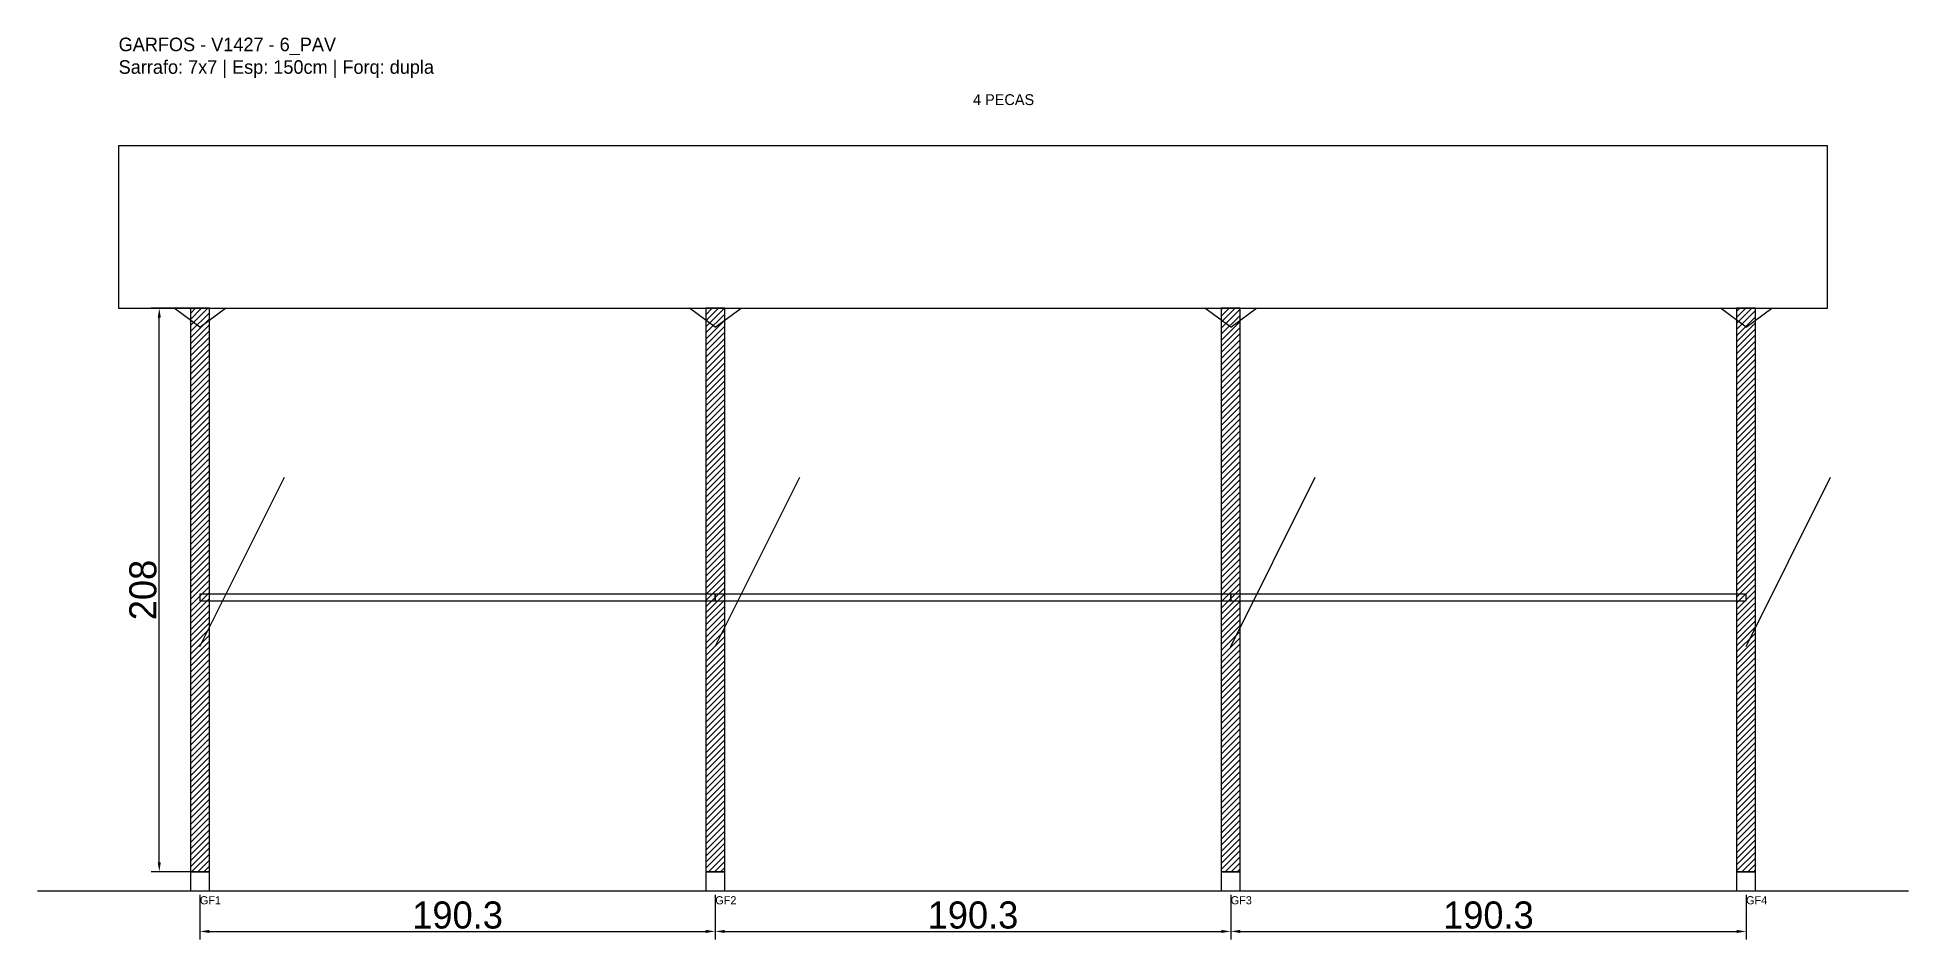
# Model space of a CAD drawing. Header units: metres. Extents: x -30 to 661, y -25 to 308.
import ezdxf

# ---------------------------------------------------------------- set-up
doc = ezdxf.new("R2010")
doc.units = ezdxf.units.M
for name, color, linetype in [('BARRA_ANCORAGEM', 1, 'Continuous'), ('COTA', 241, 'Continuous'), ('GARFOS OK', 3, 'Continuous'), ('NOME DA VIGA', 6, 'Continuous'), ('SARR_7x7', 40, 'Continuous'), ('TIRAS REESCORAMENTO', 252, 'Continuous'), ('VIGAS', 3, 'Continuous')]:
    doc.layers.add(name, color=color, linetype=linetype)
doc.dimstyles.new('EZ DXF', dxfattribs={"dimtxt": 10, "dimasz": 3.5, "dimexe": 3, "dimexo": 1.5, "dimgap": 1, "dimtad": 1, "dimdec": 1, "dimdsep": 46, "dimcen": 2.5, "dimazin": 3, "dimtfac": 1, "dimtmove": 0, "dimatfit": 3})

msp = doc.modelspace()

# ---------------------------------------------------------------- hatches: boundary and pattern name
at = {"layer": 'COTA'}
h = msp.add_hatch(dxfattribs=at)
h.set_pattern_fill('ANSI31', scale=0.5)
h.paths.add_polyline_path([(26.5, 0), (33.5, 0), (33.5, 208), (26.5, 208)])
h = msp.add_hatch(dxfattribs=at)
h.set_pattern_fill('ANSI31', scale=0.5)
h.paths.add_polyline_path([(216.83, 0), (223.83, 0), (223.83, 208), (216.83, 208)])
h = msp.add_hatch(dxfattribs=at)
h.set_pattern_fill('ANSI31', scale=0.5)
h.paths.add_polyline_path([(407.17, 0), (414.17, 0), (414.17, 208), (407.17, 208)])
h = msp.add_hatch(dxfattribs=at)
h.set_pattern_fill('ANSI31', scale=0.5)
h.paths.add_polyline_path([(597.5, 0), (604.5, 0), (604.5, 208), (597.5, 208)])

# ---------------------------------------------------------------- linework, layer by layer
at = {"layer": 'BARRA_ANCORAGEM'}
for p, q in [((30, 83.2), (61.2, 145.6)), ((220.33, 83.2), (251.53, 145.6)), ((410.67, 83.2), (441.87, 145.6)), ((601, 83.2), (632.2, 145.6))]:
    msp.add_line(p, q, dxfattribs=at)
at = {"layer": 'GARFOS OK'}
for p, q in [((30, 201), (20.5, 208)), ((20.5, 208), (39.5, 208)), ((30, 201), (39.5, 208)), ((220.33, 201), (210.83, 208)), ((210.83, 208), (229.83, 208)), ((220.33, 201), (229.83, 208)), ((410.67, 201), (401.17, 208)), ((401.17, 208), (420.17, 208)), ((410.67, 201), (420.17, 208)), ((601, 201), (591.5, 208)), ((591.5, 208), (610.5, 208)), ((601, 201), (610.5, 208))]:
    msp.add_line(p, q, dxfattribs=at)
at = {"layer": 'GARFOS OK', "linetype": 'CONTINUOUS'}
msp.add_line((-30, -7), (661, -7), dxfattribs=at)
at = {"layer": 'GARFOS OK'}
for points in [[(26.5, 0), (33.5, 0), (33.5, 208), (26.5, 208), (26.5, 0)], [(216.83, 0), (223.83, 0), (223.83, 208), (216.83, 208), (216.83, 0)], [(407.17, 0), (414.17, 0), (414.17, 208), (407.17, 208), (407.17, 0)], [(597.5, 0), (604.5, 0), (604.5, 208), (597.5, 208), (597.5, 0)]]:
    msp.add_lwpolyline(points, dxfattribs=at)
at = {"layer": 'SARR_7x7'}
for points in [[(26.5, -7), (33.5, -7), (33.5, 0), (26.5, 0), (26.5, -7)], [(216.83, -7), (223.83, -7), (223.83, 0), (216.83, 0), (216.83, -7)], [(407.17, -7), (414.17, -7), (414.17, 0), (407.17, 0), (407.17, -7)], [(597.5, -7), (604.5, -7), (604.5, 0), (597.5, 0), (597.5, -7)]]:
    msp.add_lwpolyline(points, dxfattribs=at)
at = {"layer": 'TIRAS REESCORAMENTO'}
for points in [[(30, 100), (220.33, 100), (220.33, 102.5), (30, 102.5), (30, 100)], [(220.33, 100), (410.67, 100), (410.67, 102.5), (220.33, 102.5), (220.33, 100)], [(410.67, 100), (601, 100), (601, 102.5), (410.67, 102.5), (410.67, 100)]]:
    msp.add_lwpolyline(points, dxfattribs=at)
at = {"layer": 'VIGAS'}
msp.add_lwpolyline([(0, 208), (631, 208), (631, 268), (0, 268), (0, 208)], dxfattribs=at)

# ---------------------------------------------------------------- texts
at = {"layer": 'NOME DA VIGA'}
for s, height, p in [('4 PECAS', 4, (315.5, 283)), ('GF1', 3, (30, -12)), ('GF2', 3, (220.33, -12)), ('GF3', 3, (410.67, -12)), ('GF4', 3, (601, -12))]:
    msp.add_text(s, height=height, dxfattribs=at).set_placement(p)
at = {"layer": 'NOME DA VIGA', "insert": (0, 293), "char_height": 5, "attachment_point": 7}
msp.add_mtext('GARFOS - V1427 - 6_PAV\\PSarrafo: 7x7 | Esp: 150cm | Forq: dupla', dxfattribs=at)

# ---------------------------------------------------------------- dimensions: what is measured, and where the dimension line sits
at = {"layer": 'COTA'}
msp.add_linear_dim(base=(15, 0), p1=(30, 0), p2=(30, 208), angle=90, dimstyle='EZ DXF', dxfattribs=at).render()
for base, p1, p2 in [((30, -22), (30, -7), (220.33, -7)), ((220.33, -22), (220.33, -7), (410.67, -7)), ((410.67, -22), (410.67, -7), (601, -7))]:
    msp.add_linear_dim(base=base, p1=p1, p2=p2, dimstyle='EZ DXF', dxfattribs=at).render()

doc.saveas('drawing.dxf')
